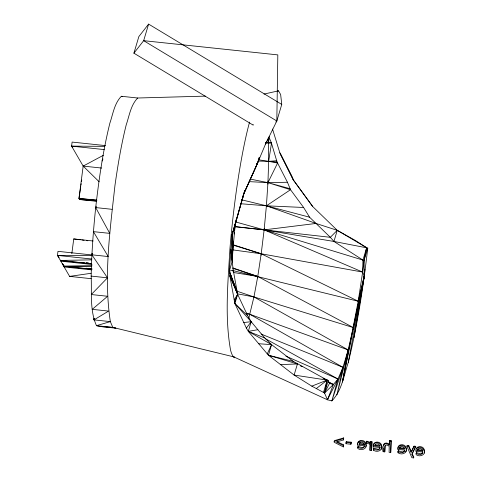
<?xml version="1.0" encoding="UTF-8"?>
<svg xmlns="http://www.w3.org/2000/svg" width="482" height="482" viewBox="0 0 482 482"><rect width="100%" height="100%" fill="white"/><g stroke="black" fill="none" stroke-linecap="round" stroke-linejoin="round"><path stroke-width="0.72" d="M60.816 260.16L60.804 261.172L63.726 266.221L91.954 269.215M64.166 265.931L64.148 266.95L69.619 276.391L91.164 278.674M235.035 226.715L264.13 229.878L333.942 241.452L367.76 248.031C363.332 286.513 357.554 324.91 348.251 362.542C343.78 375.574 341.877 390.667 331.851 400.904L327.447 399.771L324.543 392.993L311.812 386.142L294.11 375.062L268.426 355.246L248.296 331.369L246.398 328.134L234.873 303.564L229.92 276.186L229.305 271.167L232.155 234.529L243.663 194.035L255.556 167.869L265.522 144.064L276.819 120.994L277.825 54.894L143.66 40.675L133.906 53.177L253.225 125.151L253.177 124.573M343.359 446.916L343.377 445.633L336.243 442.03L343.467 439.952L343.708 437.921L334.4 440.632L334.177 441.379L334.165 442.241L343.359 446.916L343.606 444.886L337.117 441.608M343.467 439.952L343.708 437.921M346.04 443.729L346.281 441.675L351.143 442.187L351.125 443.488L350.896 444.241L346.04 443.729L346.281 441.675M350.896 444.241L351.143 442.187M357.801 447.049C359.65 448.688 364.308 449.332 364.32 445.82L357.65 445.115C356.409 439.62 364.434 438.819 365.91 443.356C367.947 448.567 361.614 451.363 357.783 448.525C356.716 443.512 363.687 450.742 364.482 445.723M357.885 443.633L357.65 445.115M370.086 443.464L370.327 441.518L371.947 441.693L371.598 450.477L369.977 450.309L370.068 444.603C368.851 442.904 365.139 444.302 366.844 441.193L369.483 442.066L370.309 442.711L370.086 443.464L368.549 442.38L366.621 441.946M366.597 443.356L366.844 441.193M370.29 443.85L369.977 450.309M370.309 442.711L370.327 441.518M371.598 450.477L371.947 441.693M373.448 448.706C375.297 450.345 379.955 450.989 379.961 447.483L373.297 446.772C372.056 441.277 380.075 440.476 381.551 445.013C383.594 450.224 377.261 453.02 373.423 450.182C372.363 445.175 379.328 452.399 380.123 447.386M373.52 446.025L373.61 444.404C376.062 440.488 382.937 444.133 381.515 448.495M373.671 447.953L373.423 450.182M383.16 451.706C381.756 446.904 384.07 440.789 389.215 445.187L389.498 440.391L391.119 440.56L390.727 452.508L389.107 452.333L389.197 446.332L387.956 445.501A2.802 2.277 16.6 0 0 386.166 445.079L385.431 445.296L384.931 446.272L384.781 451.875L383.16 451.706L383.431 447.971M389.215 445.187L389.498 440.391M390.727 452.508L391.119 440.56M398.084 451.321C399.933 452.953 404.591 453.604 404.603 450.092L397.933 449.387C396.692 443.892 404.717 443.085 406.193 447.627C408.23 452.833 401.898 455.629 398.066 452.791C397.096 447.814 403.115 454.665 404.597 450.556M398.313 450.568L398.066 452.791M416.159 453.237C418.008 454.869 422.666 455.52 422.678 452.008L416.008 451.303C414.767 445.808 422.786 445 424.268 449.543C426.305 454.749 419.973 457.545 416.141 454.707C415.074 449.7 422.045 456.93 422.841 451.911M241.524 199.789L266.407 205.814L316.029 223.449L337.255 230.33L355.258 240.404L366.633 247.712L362.946 260.087L362.645 272.071L358.216 301.238L342.485 381.871L348.167 349.932L353.324 327.579L364.513 273.794M234.722 357.09L112.806 327.399L110.336 321.614L96.466 325.663L112.806 327.399L115.897 328.188L99.551 326.459L96.466 325.663C89.634 310.221 91.899 292.544 91.158 276.09C91.634 253.195 93.315 230.354 95.695 207.579C98.949 179.214 102.991 150.866 109.878 123.127C113.005 114.005 114.342 103.437 121.356 96.273L137.701 98.009L205.404 96.123M92.309 253.375L91.881 254.815L107.504 277.825L91.279 294.538L107.625 296.273L92.237 309.348L108.583 311.083L93.99 319.879L94.225 318.439L93.99 319.879L110.336 321.614C103.564 276.451 110.017 230.462 114.963 185.419C117.855 165.085 121.241 144.799 126.218 124.862C129.351 115.734 130.682 105.172 137.701 98.009M267.89 184.142L268.667 161.362L268.257 138.473M268.04 181.148L266.407 205.814L264.13 229.878L261.021 255.231M235.855 222.033L236.011 219.816M385.154 445.525L384.781 451.875M364.639 272.3L364.88 269.324M383.467 445.736C383.25 442.368 387.787 442.38 389.438 444.44M244.723 190.474L235.324 223.907L232.565 252.46M365.874 446.832C367.302 442.47 360.367 438.807 357.963 442.783M424.232 453.02C425.66 448.652 418.725 444.994 416.321 448.965M232.107 256.912L232.258 255.43M265.54 142.889L268.546 142.919L269.149 137.521L271.282 142.564L277.066 162.024L287.447 182.256L290.526 189.709L303.612 207.477L309.577 217.201L330.327 237.301L333.942 241.452L362.946 260.087L364.073 260.407L364.332 276.029L353.975 337.701M348.251 362.542L364.332 276.029L362.645 272.071L264.13 229.878L264.305 228.438M272.523 129.025L279.825 152.776L293.405 180.045L312.74 206.579L337.255 230.33L366.633 247.712L364.073 260.407L362.645 272.071L261.202 253.773L232.21 249.815M91.58 263.75L60.383 260.443L57.454 255.394L57.979 251.345L92.146 254.966M99.147 181.762L83.169 166.091L71.595 146.124L72.119 142.076L105.552 145.618M71.83 253.653L73.74 238.939L93.05 240.982M96.659 201.313L79.578 199.5L78.976 198.47L83.169 166.091L103.341 155.318M233.969 234.053L234.162 232.601M234.457 230.426L235.324 223.907L244.844 190.517M96.804 200.355L78.976 198.47L80.747 186.673M80.97 185.196L81.193 183.72M81.524 181.509L81.741 180.033M257.539 277.927L261.202 253.773L233.378 244.814M233.023 271.619L233.246 270.143L230.745 249.411M94.243 318.421L93.99 319.879L94.297 318.421M359.241 444.247L359.47 443.494L364.561 444.036L364.332 444.784L359.241 444.247L360.042 441.94M374.888 445.904C374.869 442.675 380.039 443.723 379.979 446.446L374.888 445.904L375.279 444.229M399.524 448.519C399.506 445.284 404.675 446.332 404.621 449.055L399.524 448.519L399.921 446.838M417.599 450.435C417.581 447.2 422.75 448.248 422.69 450.971L417.599 450.435L417.996 448.754M232.836 267.926L257.762 276.457L253.954 296.942L248.67 318.602M323.024 378.316L328.236 380.617L324.543 392.993L329.441 383.443L328.236 380.617L327.164 380.105L294.11 375.062L297.424 363.94L268.426 355.246L271.589 344.63L248.296 331.369L251.176 321.699L247.664 315.71L237.632 294.315L229.305 271.167L233.246 270.143L237.632 294.315L234.873 303.564L251.176 321.699L264.714 337.954L271.589 344.63L293.333 361.398L327.164 380.105L324.543 392.993L333.411 384.461L337.99 379.009L342.979 367.332L348.167 349.932L253.954 296.942L236.915 291.164M342.485 381.871L364.332 276.029L358.216 301.238L232.854 270.565M243 196.939L243.482 194.656L242.542 198.542M237.325 293.08L229.305 271.167L232.191 261.497L232.155 234.529L235.674 222.082M244.675 191.8L257.756 162.615L259.195 157.584M243.663 194.035L257.756 162.615L259.214 157.608M133.906 53.177L138.846 36.602L148.607 24.1L281.759 104.419L276.819 120.994L275.831 122.012M148.607 24.1L143.66 40.675L276.819 120.994M230.776 249.098L232.191 261.497L233.18 246.513L232.155 234.529L235.324 223.907M333.942 241.452L337.255 230.33L330.327 237.301L235.047 226.606M323.476 392.481L327.164 380.105L311.812 386.142M364.073 260.407L367.76 248.031M343.377 445.633L343.606 444.886M357.897 447.061L358.12 446.308M373.544 448.718L373.767 447.965M397.933 449.387L398.252 447.019C400.885 442.717 408.519 447.519 405.724 451.821M398.18 451.327L398.403 450.58M406.868 446.169L407.097 445.416L408.784 445.597L411.315 451.821L414.032 446.151L415.779 446.338L411.941 454.363L413.616 457.9L411.881 457.719L406.868 446.169L408.561 446.35L411.086 452.574L414.032 446.151M408.561 446.35L408.784 445.597M411.941 454.363L412.164 453.616L413.839 457.147L413.616 457.9M416.008 451.303L416.231 450.55M416.255 453.243L416.478 452.496M422.69 450.971L422.919 450.224L417.828 449.682M92.369 253.405L91.881 254.815L92.333 253.393L91.881 254.815L108.221 256.551L93.418 231.643L109.757 233.372L95.695 207.579L96.286 206.206M234.571 302.328L237.632 294.315L229.848 275.565M233.384 356.722L327.447 399.771L333.411 384.461L328.742 382.033M102.064 161L102.985 158.958M267.185 354.047L271.589 344.63L258.593 343.732M412.496 452.953L415.779 446.338M265.522 144.064L269.263 136.611M327.447 399.771L337.99 379.009L265.642 338.822M256.623 164.507L257.756 162.615L256.526 164.404M381.081 449.212L381.491 448.543M234.15 299.955L237.632 294.315L229.92 276.186M256.605 164.434L257.756 162.615M359.409 443.32C360.512 441.138 364.32 442.512 364.332 444.784M246.398 328.134L251.176 321.699L243.765 322.524M316.306 388.582L327.164 380.105M277.596 91.369L278.518 90.845L280.645 94.538L281.759 104.419M334.177 441.379L343.485 438.668M264.003 94.074L278.518 90.845M257.852 329.712L248.296 331.369L264.714 337.954M69.619 276.391L91.002 273.3M265.558 142.594L268.546 142.919L271.282 142.564M235.252 221.841L264.13 229.878L316.029 223.449M276.782 160.729L268.667 161.362L258.159 161.048M280.566 364.615L297.424 363.94L296.032 363.41M287.447 182.256L267.944 182.642L249.194 181.624M60.383 260.443L91.616 259.852M91.99 265.684L63.726 266.221L62.564 263.594M91.827 266.347L63.726 266.221L62.943 264.19M72.475 147.293L71.595 146.124L104.702 146.347M59.141 257.521L57.454 255.394L92.062 255.629M303.612 207.477L266.407 205.814L240.958 203.759M83.844 262.756L60.804 261.172L92.002 264.479M86.073 262.907L88.302 263.064M99.551 326.459L112.806 327.399M91.646 269.01L64.148 266.95L91.634 269.86M277.066 162.024L268.667 161.362L258.274 159.747M79.578 199.5L96.725 200.904M78.976 198.47L96.84 200.066M268.546 142.919L271.474 143.208L268.667 161.362L277.59 163.037L267.944 182.642L250.248 179.087M71.595 146.124L104.281 149.589M83.169 166.091L101.738 168.061M95.695 207.579L112.035 209.315M57.454 255.394L91.622 259.015M91.158 276.09L107.504 277.825M389.275 441.138L390.896 441.313M370.104 442.271L371.724 442.44M413.803 446.904L415.556 447.091M375.11 445.151L380.202 445.693M399.753 447.766L404.844 448.308M346.058 442.422L350.92 442.94M82.868 262.449L84.338 262.63M86.543 262.913L88.748 263.19M90.218 263.377L91.688 263.564M86.218 268.221L87.682 268.408M89.887 268.685L92.092 268.968M73.74 238.939L80.398 239.801M81.88 239.988L84.103 240.277M86.32 240.566L87.802 240.759M233.306 272.469L257.762 276.457L353.324 327.579L253.954 296.942L237.722 293.893M246.272 313.565L249.947 314.33L348.167 349.932L336.942 394.848L342.979 367.332L249.947 314.33L246.398 313.125M268.426 355.246L293.333 361.398M121.356 96.273L122.591 96.593M329.441 383.443L333.411 384.461L328.628 382.28M309.577 217.201L266.407 205.814L290.526 189.709L267.944 182.642L290.11 188.715M264.13 229.878L362.946 260.087M233.155 245.145L261.202 253.773L358.216 301.238M232.782 268.263L257.762 276.457M300.358 365.856L302.455 366.675M261.166 334.062L342.979 367.332L331.851 400.904L337.99 379.009L285.898 356.174M234.873 303.564L247.664 315.71M280.5 154.089L293.405 180.045L312.74 206.579M279.825 152.776L291.743 176.02L293.405 180.045M229.305 271.167L236.945 290.929M232.155 234.529L233.21 246.23M234.716 357.777A132.598 17.232 -83.9 0 1 230.553 350.107C224.636 316.831 227.968 282.765 229.896 249.266A132.598 17.232 -83.9 0 1 249.549 122.097"/></g></svg>
